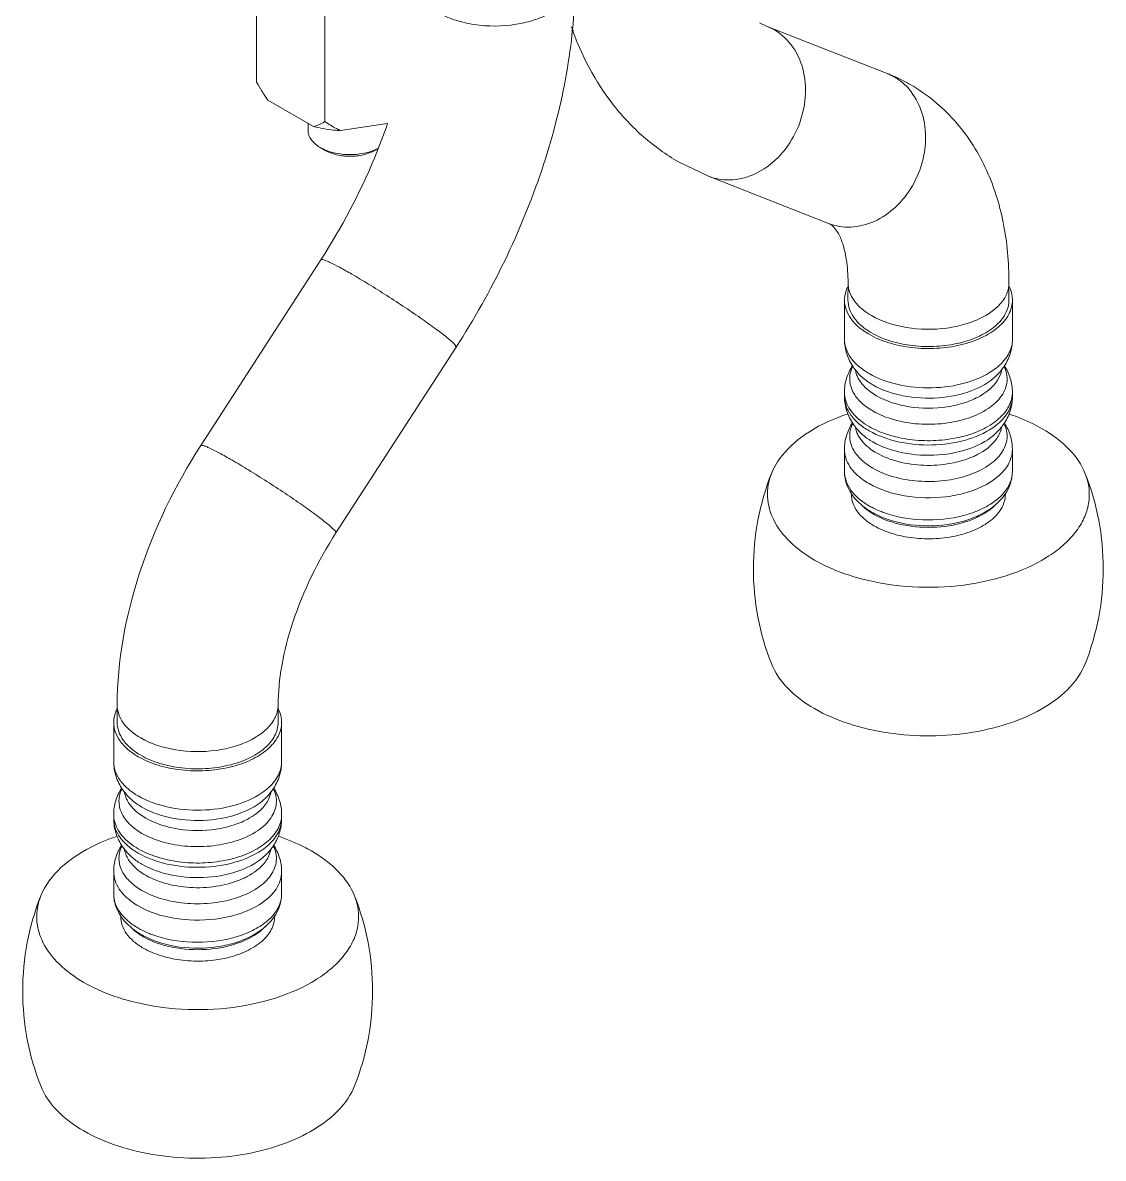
# Model space of a CAD drawing. Header units: millimetres. Extents: x 1991 to 2585, y -1131 to -711.
# Drawn here: x 2485.1 to 2523.7, y -883.27 to -842.7 of the extents above; entities that cross this region are included whole.
import ezdxf

# ---------------------------------------------------------------- set-up
doc = ezdxf.new("R2010")
doc.units = ezdxf.units.MM
doc.header["$LTSCALE"] = 0.1
doc.layers.get('0').update_dxf_attribs({"lineweight": 13})

msp = doc.modelspace()

# ---------------------------------------------------------------- linework, layer by layer
at = {"color": 7, "linetype": 'Continuous'}
for p, q in [((2493.447, -838.349), (2493.447, -844.819)), ((2495.896, -840.005), (2495.896, -846.234)), ((2511.417, -842.701), (2511.697, -842.834)), ((2511.697, -842.834), (2515.986, -844.517)), ((2511.697, -842.834), (2511.955, -842.959)), ((2515.986, -844.517), (2516.244, -844.641)), ((2493.856, -845.464), (2493.714, -845.255)), ((2493.856, -845.464), (2493.786, -845.366)), ((2495.487, -846.406), (2493.856, -845.464)), ((2495.293, -846.547), (2495.293, -846.294)), ((2498.121, -846.298), (2496.455, -846.555)), ((2495.909, -847.262), (2495.732, -847.16)), ((2497.677, -847.262), (2497.782, -847.201)), ((2508.531, -847.674), (2509.597, -848.187)), ((2509.597, -848.187), (2513.887, -849.87)), ((2513.887, -849.87), (2513.945, -849.897)), ((2495.753, -851.167), (2491.461, -857.804)), ((2514.584, -851.99), (2514.583, -852.607)), ((2520.334, -851.993), (2520.333, -852.61)), ((2514.458, -852.607), (2514.457, -854.011)), ((2520.458, -852.61), (2520.457, -854.014)), ((2500.581, -854.29), (2496.29, -860.926)), ((2520.039, -855.23), (2519.986, -855.364)), ((2514.456, -855.898), (2514.456, -856.052)), ((2520.456, -855.902), (2520.456, -856.056)), ((2520.038, -857.272), (2519.984, -857.405)), ((2514.455, -857.939), (2514.455, -858.731)), ((2520.455, -857.943), (2520.455, -858.734)), ((2514.704, -859.522), (2514.704, -859.548)), ((2520.204, -859.508), (2520.204, -859.551)), ((2488.475, -867.078), (2488.475, -867.695)), ((2494.225, -867.078), (2494.225, -867.695)), ((2488.35, -867.695), (2488.35, -869.099)), ((2494.35, -867.695), (2494.35, -869.099)), ((2493.932, -870.316), (2493.878, -870.449)), ((2488.35, -870.986), (2488.35, -871.14)), ((2494.35, -870.986), (2494.35, -871.14)), ((2493.932, -872.357), (2493.878, -872.491)), ((2488.35, -873.028), (2488.35, -873.819)), ((2494.35, -873.028), (2494.35, -873.819)), ((2494.1, -874.593), (2494.1, -874.636)), ((2488.6, -874.61), (2488.6, -874.636))]:
    msp.add_line(p, q, dxfattribs=at)
for centre, radius, start, end in [((2504.573, -840.865), 2.117, 273.9959, 275.6932), ((2513.697, -850.353), 6.268, 65.9571, 68.5812), ((2513.717, -850.309), 6.221, 60.0263, 65.9579), ((2515.183, -846.43), 2.082, 43.0889, 43.4967), ((2497.044, -845.741), 1.634, 292.6524, 297.1948), ((2515.459, -852.608), 1.001, 178.8631, 179.9778), ((2519.456, -852.61), 1.002, 359.9827, 5.9856), ((2519.438, -854.013), 1.019, 347.2356, 359.9011), ((2519.159, -854.95), 0.924, 342.3412, 351.6755), ((2515.904, -854.891), 1.083, 204.7414, 208.3641), ((2515.471, -855.898), 1.014, 180.0072, 191.0617), ((2519.442, -855.9), 1.014, 348.939, 359.9246), ((2519.437, -856.054), 1.019, 347.2356, 359.9011), ((2519.158, -856.992), 0.924, 342.3412, 351.6755), ((2515.903, -856.933), 1.083, 204.7414, 208.3641), ((2517.93, -855.656), 2.782, 294.2894, 297.777), ((2516.092, -858.605), 1.666, 212.9635, 214.1277), ((2518.778, -858.58), 1.713, 323.7606, 325.7137), ((2516.822, -857.375), 2.98, 240.0208, 243.5457), ((2518.575, -858.671), 1.786, 312.2628, 313.1019), ((2518.655, -858.755), 1.671, 313.0677, 317.1817), ((2516.784, -857.85), 2.696, 235.2977, 240.0289), ((2516.751, -858.114), 2.482, 237.4452, 240.0002), ((2516.893, -857.664), 2.912, 239.9943, 241.8625), ((2516.983, -857.052), 3.341, 243.5467, 247.2874), ((2516.972, -857.515), 3.08, 241.8652, 244.0456), ((2517.105, -856.763), 3.654, 247.2699, 250.0538), ((2489.35, -867.696), 1.001, 178.8953, 180.0117), ((2493.347, -867.695), 1.002, 0.0165, 5.9852), ((2493.33, -869.098), 1.019, 347.2481, 359.9346), ((2489.796, -869.979), 1.083, 204.7821, 208.3665), ((2493.051, -870.036), 0.924, 342.3447, 351.6998), ((2489.364, -870.986), 1.015, 180.0407, 191.0612), ((2493.33, -871.139), 1.019, 347.2481, 359.9346), ((2493.335, -870.986), 1.015, 348.9408, 359.9581), ((2489.796, -872.02), 1.083, 204.7821, 208.3665), ((2493.051, -872.077), 0.924, 342.3447, 351.6998), ((2491.823, -870.742), 2.782, 294.3099, 297.8246), ((2489.987, -873.692), 1.665, 212.9838, 214.1574), ((2492.549, -873.84), 1.671, 313.0854, 317.2001), ((2492.673, -873.666), 1.713, 323.7915, 325.7524), ((2490.678, -872.938), 2.695, 235.3102, 240.0434), ((2490.716, -872.463), 2.979, 240.0354, 243.5622), ((2490.645, -873.202), 2.48, 237.4558, 240.0147), ((2490.787, -872.752), 2.91, 240.0088, 241.8798), ((2490.877, -872.14), 3.34, 243.5633, 247.3078), ((2490.866, -872.603), 3.079, 241.8826, 244.0641), ((2490.998, -871.852), 3.653, 247.2902, 250.072), ((2492.469, -873.756), 1.787, 312.3041, 313.1197)]:
    msp.add_arc(centre, radius, start, end, dxfattribs=at)
for points, knots in [([(2504.747, -841.557), (2504.609, -841.88), (2504.148, -842.289), (2503.411, -842.612), (2502.475, -842.838), (2501.477, -842.841), (2500.539, -842.625), (2500.113, -842.442), (2499.923, -842.333)], [0, 0, 0, 0, 0.198323, 0.321576, 0.456894, 0.74013, 0.875963, 1, 1, 1, 1]), ([(2504.827, -841.544), (2504.803, -842.605), (2504.558, -844.786), (2503.698, -848.031), (2502.377, -851.248), (2501.223, -853.298), (2500.581, -854.29)], [0, 0, 0, 0, 0.234339, 0.482055, 0.739167, 1, 1, 1, 1]), ([(2504.701, -842.847), (2505.049, -843.845), (2505.796, -845.278), (2507.237, -846.808), (2508.084, -847.416), (2508.531, -847.674)], [0, 0, 0, 0, 0.505401, 0.753392, 1, 1, 1, 1]), ([(2511.955, -842.959), (2512.214, -843.108), (2512.681, -843.553), (2513.056, -844.468), (2513.096, -845.511), (2512.807, -846.547), (2512.227, -847.445), (2511.426, -848.087), (2510.5, -848.381), (2509.872, -848.295), (2509.597, -848.187)], [0, 0, 0, 0, 0.114007, 0.236313, 0.367677, 0.504195, 0.639666, 0.768338, 0.887612, 1, 1, 1, 1]), ([(2493.714, -845.255), (2493.69, -845.22), (2493.598, -845.076), (2493.511, -844.93), (2493.447, -844.819)], [0, 0, 0, 0, 0.249675, 1, 1, 1, 1]), ([(2516.244, -844.641), (2516.285, -844.665), (2516.447, -844.767), (2516.594, -844.892), (2516.693, -844.997)], [0, 0, 0, 0, 0.24754, 1, 1, 1, 1]), ([(2516.825, -844.92), (2517.404, -845.254), (2518.462, -846.122), (2519.578, -847.852), (2520.212, -849.858), (2520.334, -851.273), (2520.334, -851.993)], [0, 0, 0, 0, 0.242837, 0.487546, 0.73819, 1, 1, 1, 1]), ([(2516.703, -845.007), (2516.899, -845.217), (2517.216, -845.738), (2517.398, -846.653), (2517.298, -847.624), (2516.927, -848.542), (2516.328, -849.309), (2515.561, -849.837), (2514.707, -850.058), (2514.139, -849.969), (2513.887, -849.87)], [0, 0, 0, 0, 0.117711, 0.244012, 0.377237, 0.512958, 0.64583, 0.771555, 0.888722, 1, 1, 1, 1]), ([(2495.732, -847.16), (2495.666, -847.122), (2495.547, -847.039), (2495.404, -846.889), (2495.314, -846.723), (2495.293, -846.604), (2495.293, -846.547)], [0, 0, 0, 0, 0.289772, 0.549064, 0.782223, 1, 1, 1, 1]), ([(2495.896, -846.234), (2495.864, -846.252), (2495.734, -846.323), (2495.595, -846.379), (2495.487, -846.406)], [0, 0, 0, 0, 0.248599, 1, 1, 1, 1]), ([(2496.455, -846.555), (2496.372, -846.55), (2496.046, -846.523), (2495.723, -846.466), (2495.487, -846.406)], [0, 0, 0, 0, 0.254757, 1, 1, 1, 1]), ([(2498.135, -846.296), (2497.991, -846.716), (2497.347, -848.408), (2496.495, -850.02), (2495.753, -851.167)], [0, 0, 0, 0, 0.245176, 1, 1, 1, 1]), ([(2496.455, -846.555), (2496.405, -846.533), (2496.212, -846.439), (2496.028, -846.325), (2495.896, -846.234)], [0, 0, 0, 0, 0.253752, 1, 1, 1, 1]), ([(2495.912, -847.248), (2495.896, -847.242), (2495.835, -847.215), (2495.775, -847.184), (2495.732, -847.16)], [0, 0, 0, 0, 0.256981, 1, 1, 1, 1]), ([(2497.677, -847.262), (2497.551, -847.334), (2497.259, -847.44), (2496.793, -847.49), (2496.326, -847.44), (2496.034, -847.334), (2495.909, -847.262)], [0, 0, 0, 0, 0.237228, 0.499999, 0.762771, 1, 1, 1, 1]), ([(2497.673, -847.248), (2497.539, -847.304), (2497.248, -847.387), (2496.793, -847.427), (2496.337, -847.387), (2496.046, -847.304), (2495.912, -847.248)], [0, 0, 0, 0, 0.241829, 0.5, 0.758171, 1, 1, 1, 1]), ([(2513.945, -849.897), (2513.952, -849.902), (2513.985, -849.921), (2514.014, -849.944), (2514.036, -849.963)], [0, 0, 0, 0, 0.224168, 1, 1, 1, 1]), ([(2514.036, -849.963), (2514.095, -850.015), (2514.23, -850.19), (2514.408, -850.587), (2514.553, -851.211), (2514.584, -851.708), (2514.584, -851.99)], [0, 0, 0, 0, 0.109126, 0.305771, 0.605205, 1, 1, 1, 1]), ([(2496.861, -851.685), (2496.714, -851.6), (2496.455, -851.454), (2496.148, -851.296), (2495.957, -851.21), (2495.859, -851.174), (2495.798, -851.156), (2495.759, -851.159), (2495.753, -851.167)], [0, 0, 0, 0, 0.411195, 0.723802, 0.837617, 0.921257, 0.974269, 1, 1, 1, 1]), ([(2500.581, -854.29), (2500.588, -854.279), (2500.566, -854.233), (2500.513, -854.175), (2500.414, -854.079), (2500.276, -853.963), (2500.099, -853.821), (2499.796, -853.592), (2499.349, -853.272), (2498.753, -852.866), (2498.114, -852.448), (2497.48, -852.051), (2497.061, -851.801), (2496.861, -851.685)], [0, 0, 0, 0, 0.008487, 0.027016, 0.056455, 0.096475, 0.146426, 0.205414, 0.346043, 0.508037, 0.679442, 0.847561, 1, 1, 1, 1]), ([(2514.459, -852.588), (2514.459, -852.551), (2514.47, -852.401), (2514.516, -852.254), (2514.564, -852.151)], [0, 0, 0, 0, 0.24538, 1, 1, 1, 1]), ([(2515.426, -853.164), (2515.3, -853.091), (2515.071, -852.934), (2514.797, -852.646), (2514.624, -852.328), (2514.584, -852.099), (2514.584, -851.99)], [0, 0, 0, 0, 0.289774, 0.549114, 0.782245, 1, 1, 1, 1]), ([(2520.334, -851.993), (2520.334, -852.038), (2520.321, -852.223), (2520.254, -852.402), (2520.183, -852.523)], [0, 0, 0, 0, 0.243455, 1, 1, 1, 1]), ([(2520.453, -852.505), (2520.449, -852.473), (2520.43, -852.343), (2520.385, -852.217), (2520.34, -852.128)], [0, 0, 0, 0, 0.244634, 1, 1, 1, 1]), ([(2515.337, -853.832), (2515.205, -853.756), (2514.966, -853.592), (2514.681, -853.292), (2514.501, -852.96), (2514.458, -852.722), (2514.458, -852.607)], [0, 0, 0, 0, 0.289767, 0.549109, 0.782246, 1, 1, 1, 1]), ([(2515.425, -853.781), (2515.299, -853.708), (2515.07, -853.551), (2514.797, -853.263), (2514.624, -852.945), (2514.583, -852.716), (2514.583, -852.607)], [0, 0, 0, 0, 0.289802, 0.549104, 0.78225, 1, 1, 1, 1]), ([(2515.337, -853.832), (2515.559, -853.961), (2516.062, -854.168), (2516.881, -854.333), (2517.748, -854.357), (2518.591, -854.239), (2519.343, -853.988), (2519.946, -853.621), (2520.354, -853.157), (2520.458, -852.783), (2520.458, -852.61)], [0, 0, 0, 0, 0.128852, 0.270604, 0.417932, 0.562435, 0.696243, 0.81362, 0.913076, 1, 1, 1, 1]), ([(2520.333, -852.61), (2520.333, -852.776), (2520.233, -853.135), (2519.842, -853.579), (2519.264, -853.931), (2518.544, -854.171), (2517.736, -854.284), (2516.905, -854.261), (2516.12, -854.103), (2515.638, -853.904), (2515.425, -853.781)], [0, 0, 0, 0, 0.086926, 0.186389, 0.303774, 0.437583, 0.582084, 0.729405, 0.871154, 1, 1, 1, 1]), ([(2520.183, -852.523), (2520.006, -852.826), (2519.527, -853.194), (2518.785, -853.484), (2517.872, -853.676), (2516.706, -853.66), (2515.805, -853.383), (2515.426, -853.164)], [0, 0, 0, 0, 0.204525, 0.329305, 0.464672, 0.744859, 1, 1, 1, 1]), ([(2514.777, -855.008), (2514.677, -854.862), (2514.515, -854.543), (2514.457, -854.187), (2514.457, -854.011)], [0, 0, 0, 0, 0.49969, 1, 1, 1, 1]), ([(2515.336, -855.236), (2515.204, -855.16), (2514.966, -854.996), (2514.68, -854.695), (2514.5, -854.363), (2514.457, -854.125), (2514.457, -854.011)], [0, 0, 0, 0, 0.289802, 0.549104, 0.78225, 1, 1, 1, 1]), ([(2520.432, -854.238), (2520.394, -854.408), (2520.213, -854.758), (2519.923, -855.012), (2519.755, -855.127)], [0, 0, 0, 0, 0.461513, 1, 1, 1, 1]), ([(2520.457, -854.014), (2520.457, -854.191), (2520.4, -854.546), (2520.237, -854.866), (2520.137, -855.011)], [0, 0, 0, 0, 0.500298, 1, 1, 1, 1]), ([(2514.456, -855.898), (2514.456, -855.731), (2514.508, -855.396), (2514.653, -855.09), (2514.744, -854.951)], [0, 0, 0, 0, 0.500326, 1, 1, 1, 1]), ([(2515.468, -856.571), (2515.304, -856.476), (2515.015, -856.267), (2514.711, -855.858), (2514.608, -855.398), (2514.689, -855.104), (2514.754, -854.973)], [0, 0, 0, 0, 0.293827, 0.546322, 0.772363, 1, 1, 1, 1]), ([(2514.92, -855.345), (2514.91, -855.323), (2514.874, -855.236), (2514.849, -855.144), (2514.84, -855.074)], [0, 0, 0, 0, 0.256072, 1, 1, 1, 1]), ([(2520.159, -854.976), (2520.201, -855.059), (2520.263, -855.232), (2520.279, -855.508), (2520.214, -855.78), (2520.018, -856.141), (2519.575, -856.536), (2518.864, -856.862), (2518.014, -857.044), (2517.109, -857.063), (2516.239, -856.918), (2515.702, -856.706), (2515.468, -856.571)], [0, 0, 0, 0, 0.045743, 0.089857, 0.134672, 0.182345, 0.291157, 0.420674, 0.566096, 0.718164, 0.866075, 1, 1, 1, 1]), ([(2520.17, -854.954), (2520.26, -855.094), (2520.406, -855.399), (2520.456, -855.735), (2520.456, -855.902)], [0, 0, 0, 0, 0.499661, 1, 1, 1, 1]), ([(2515.601, -856.027), (2515.528, -855.985), (2515.276, -855.822), (2515.054, -855.598), (2514.951, -855.406)], [0, 0, 0, 0, 0.277103, 1, 1, 1, 1]), ([(2515.033, -855.311), (2515.064, -855.341), (2515.198, -855.463), (2515.349, -855.567), (2515.468, -855.636)], [0, 0, 0, 0, 0.23726, 1, 1, 1, 1]), ([(2519.755, -855.127), (2519.462, -855.329), (2518.748, -855.628), (2517.584, -855.789), (2516.4, -855.683), (2515.655, -855.421), (2515.336, -855.236)], [0, 0, 0, 0, 0.231605, 0.494198, 0.759982, 1, 1, 1, 1]), ([(2515.468, -855.636), (2515.799, -855.827), (2516.579, -856.086), (2517.8, -856.152), (2518.959, -855.924), (2519.637, -855.553), (2519.881, -855.314)], [0, 0, 0, 0, 0.246212, 0.518243, 0.779986, 1, 1, 1, 1]), ([(2519.986, -855.364), (2519.846, -855.652), (2519.419, -856.012), (2518.744, -856.296), (2517.896, -856.491), (2516.804, -856.488), (2515.957, -856.233), (2515.601, -856.027)], [0, 0, 0, 0, 0.200613, 0.324505, 0.459949, 0.742318, 1, 1, 1, 1]), ([(2514.776, -857.049), (2514.675, -856.904), (2514.513, -856.584), (2514.456, -856.229), (2514.456, -856.052)], [0, 0, 0, 0, 0.49969, 1, 1, 1, 1]), ([(2515.335, -857.278), (2515.203, -857.202), (2514.964, -857.037), (2514.679, -856.737), (2514.498, -856.405), (2514.456, -856.166), (2514.456, -856.052)], [0, 0, 0, 0, 0.289802, 0.549104, 0.78225, 1, 1, 1, 1]), ([(2515.335, -857.124), (2515.119, -856.999), (2514.745, -856.718), (2514.515, -856.296), (2514.475, -856.093)], [0, 0, 0, 0, 0.546172, 1, 1, 1, 1]), ([(2520.438, -856.095), (2520.405, -856.263), (2520.239, -856.609), (2519.791, -857.023), (2519.176, -857.347), (2518.435, -857.561), (2517.622, -857.651), (2516.797, -857.612), (2516.021, -857.445), (2515.546, -857.245), (2515.335, -857.124)], [0, 0, 0, 0, 0.088842, 0.191992, 0.312113, 0.446647, 0.589914, 0.734704, 0.873544, 1, 1, 1, 1]), ([(2520.431, -856.279), (2520.392, -856.45), (2520.212, -856.799), (2519.922, -857.053), (2519.753, -857.169)], [0, 0, 0, 0, 0.461513, 1, 1, 1, 1]), ([(2520.456, -856.056), (2520.456, -856.232), (2520.398, -856.587), (2520.236, -856.907), (2520.136, -857.052)], [0, 0, 0, 0, 0.500298, 1, 1, 1, 1]), ([(2511.849, -858.806), (2511.941, -858.574), (2512.302, -857.983), (2513.238, -857.215), (2514.103, -856.832), (2514.584, -856.672)], [0, 0, 0, 0, 0.210275, 0.573699, 1, 1, 1, 1]), ([(2520.328, -856.675), (2520.436, -856.711), (2520.845, -856.858), (2521.241, -857.043), (2521.52, -857.204)], [0, 0, 0, 0, 0.260482, 1, 1, 1, 1]), ([(2514.455, -857.939), (2514.455, -857.773), (2514.507, -857.437), (2514.652, -857.132), (2514.743, -856.992)], [0, 0, 0, 0, 0.500326, 1, 1, 1, 1]), ([(2515.467, -858.612), (2515.303, -858.518), (2515.014, -858.308), (2514.709, -857.9), (2514.607, -857.439), (2514.687, -857.146), (2514.753, -857.014)], [0, 0, 0, 0, 0.293827, 0.546322, 0.772363, 1, 1, 1, 1]), ([(2514.919, -857.386), (2514.909, -857.364), (2514.872, -857.277), (2514.848, -857.185), (2514.839, -857.115)], [0, 0, 0, 0, 0.256072, 1, 1, 1, 1]), ([(2520.158, -857.017), (2520.199, -857.1), (2520.261, -857.274), (2520.277, -857.549), (2520.213, -857.821), (2520.017, -858.183), (2519.574, -858.577), (2518.863, -858.904), (2518.013, -859.086), (2517.107, -859.105), (2516.237, -858.96), (2515.701, -858.748), (2515.467, -858.612)], [0, 0, 0, 0, 0.045743, 0.089857, 0.134672, 0.182345, 0.291157, 0.420674, 0.566096, 0.718164, 0.866075, 1, 1, 1, 1]), ([(2520.168, -856.995), (2520.259, -857.135), (2520.404, -857.44), (2520.455, -857.776), (2520.455, -857.943)], [0, 0, 0, 0, 0.499661, 1, 1, 1, 1]), ([(2515.6, -858.068), (2515.527, -858.027), (2515.274, -857.863), (2515.053, -857.639), (2514.95, -857.447)], [0, 0, 0, 0, 0.277103, 1, 1, 1, 1]), ([(2515.032, -857.352), (2515.062, -857.382), (2515.197, -857.505), (2515.347, -857.608), (2515.467, -857.677)], [0, 0, 0, 0, 0.23726, 1, 1, 1, 1]), ([(2519.753, -857.169), (2519.461, -857.37), (2518.747, -857.67), (2517.583, -857.831), (2516.399, -857.724), (2515.654, -857.462), (2515.335, -857.278)], [0, 0, 0, 0, 0.231605, 0.494198, 0.759982, 1, 1, 1, 1]), ([(2515.467, -857.677), (2515.798, -857.868), (2516.578, -858.127), (2517.799, -858.193), (2518.958, -857.966), (2519.635, -857.594), (2519.879, -857.355)], [0, 0, 0, 0, 0.246212, 0.518243, 0.779986, 1, 1, 1, 1]), ([(2519.984, -857.405), (2519.951, -857.475), (2519.764, -857.774), (2519.467, -857.99), (2519.227, -858.117)], [0, 0, 0, 0, 0.222807, 1, 1, 1, 1]), ([(2523.06, -858.813), (2522.933, -858.491), (2522.488, -857.856), (2521.872, -857.407), (2521.52, -857.204)], [0, 0, 0, 0, 0.460342, 1, 1, 1, 1]), ([(2491.461, -857.804), (2490.54, -859.228), (2489.094, -862.211), (2488.475, -865.495), (2488.475, -867.078)], [0, 0, 0, 0, 0.517148, 1, 1, 1, 1]), ([(2492.569, -858.321), (2492.422, -858.237), (2492.163, -858.091), (2491.856, -857.932), (2491.666, -857.846), (2491.567, -857.81), (2491.506, -857.793), (2491.467, -857.795), (2491.461, -857.804)], [0, 0, 0, 0, 0.411195, 0.723802, 0.837617, 0.921257, 0.974269, 1, 1, 1, 1]), ([(2514.654, -858.56), (2514.591, -858.466), (2514.491, -858.267), (2514.455, -858.046), (2514.455, -857.939)], [0, 0, 0, 0, 0.515076, 1, 1, 1, 1]), ([(2520.455, -857.943), (2520.455, -858.049), (2520.419, -858.27), (2520.318, -858.469), (2520.256, -858.563)], [0, 0, 0, 0, 0.484898, 1, 1, 1, 1]), ([(2496.29, -860.926), (2496.297, -860.916), (2496.274, -860.869), (2496.221, -860.811), (2496.122, -860.715), (2495.984, -860.599), (2495.807, -860.458), (2495.504, -860.229), (2495.057, -859.908), (2494.461, -859.502), (2493.822, -859.085), (2493.188, -858.687), (2492.769, -858.437), (2492.569, -858.321)], [0, 0, 0, 0, 0.008487, 0.027016, 0.056455, 0.096475, 0.146426, 0.205414, 0.346043, 0.508037, 0.679442, 0.847561, 1, 1, 1, 1]), ([(2519.075, -858.191), (2518.809, -858.311), (2518.22, -858.481), (2517.301, -858.542), (2516.4, -858.419), (2515.842, -858.208), (2515.6, -858.068)], [0, 0, 0, 0, 0.244283, 0.507051, 0.766018, 1, 1, 1, 1]), ([(2515.333, -859.956), (2515.202, -859.88), (2514.963, -859.716), (2514.677, -859.416), (2514.497, -859.084), (2514.455, -858.845), (2514.455, -858.731)], [0, 0, 0, 0, 0.289802, 0.549104, 0.78225, 1, 1, 1, 1]), ([(2515.334, -859.165), (2515.262, -859.123), (2515.005, -858.96), (2514.776, -858.744), (2514.654, -858.56)], [0, 0, 0, 0, 0.273115, 1, 1, 1, 1]), ([(2520.256, -858.563), (2520.052, -858.869), (2519.545, -859.232), (2518.771, -859.517), (2517.831, -859.701), (2516.639, -859.675), (2515.721, -859.389), (2515.334, -859.165)], [0, 0, 0, 0, 0.20762, 0.333045, 0.468316, 0.746796, 1, 1, 1, 1]), ([(2511.849, -858.806), (2511.425, -859.877), (2510.982, -862.199), (2511.422, -864.522), (2511.845, -865.593)], [0, 0, 0, 0, 0.499993, 1, 1, 1, 1]), ([(2513.388, -861.895), (2513.069, -861.71), (2512.504, -861.304), (2511.892, -860.524), (2511.64, -859.647), (2511.745, -859.068), (2511.849, -858.806)], [0, 0, 0, 0, 0.293931, 0.548448, 0.775751, 1, 1, 1, 1]), ([(2513.388, -861.895), (2513.857, -862.165), (2514.927, -862.592), (2516.664, -862.893), (2518.479, -862.872), (2520.194, -862.532), (2521.456, -861.985), (2522.254, -861.405), (2522.708, -860.935), (2523.028, -860.426), (2523.201, -859.887), (2523.218, -859.336), (2523.127, -858.982), (2523.06, -858.813)], [0, 0, 0, 0, 0.132949, 0.279692, 0.430923, 0.576331, 0.706898, 0.76495, 0.817906, 0.86633, 0.911491, 0.955305, 1, 1, 1, 1]), ([(2520.423, -858.986), (2520.385, -859.134), (2520.233, -859.434), (2519.849, -859.806), (2519.328, -860.108), (2518.466, -860.409), (2517.27, -860.526), (2516.306, -860.361), (2515.859, -860.198)], [0, 0, 0, 0, 0.089207, 0.191116, 0.308037, 0.438495, 0.722229, 1, 1, 1, 1]), ([(2523.056, -865.6), (2523.481, -864.529), (2523.923, -862.207), (2523.483, -859.884), (2523.06, -858.813)], [0, 0, 0, 0, 0.499993, 1, 1, 1, 1]), ([(2515.51, -860.671), (2515.389, -860.601), (2515.17, -860.45), (2514.908, -860.175), (2514.743, -859.871), (2514.704, -859.653), (2514.704, -859.548)], [0, 0, 0, 0, 0.289767, 0.549109, 0.782246, 1, 1, 1, 1]), ([(2515.249, -860.066), (2515.195, -860.029), (2514.994, -859.878), (2514.818, -859.693), (2514.713, -859.539)], [0, 0, 0, 0, 0.259045, 1, 1, 1, 1]), ([(2520.204, -859.551), (2520.204, -859.709), (2520.108, -860.052), (2519.734, -860.477), (2519.182, -860.814), (2518.493, -861.044), (2517.72, -861.152), (2516.925, -861.129), (2516.174, -860.979), (2515.713, -860.789), (2515.51, -860.671)], [0, 0, 0, 0, 0.086924, 0.18638, 0.303757, 0.437565, 0.582068, 0.729396, 0.871148, 1, 1, 1, 1]), ([(2515.415, -860.205), (2515.381, -860.183), (2515.251, -860.096), (2515.131, -859.994), (2515.051, -859.911)], [0, 0, 0, 0, 0.261998, 1, 1, 1, 1]), ([(2520.16, -859.592), (2519.947, -859.883), (2519.472, -860.232), (2518.749, -860.51), (2517.912, -860.69), (2516.835, -860.694), (2515.997, -860.466), (2515.624, -860.285)], [0, 0, 0, 0, 0.221627, 0.345377, 0.476173, 0.745297, 1, 1, 1, 1]), ([(2519.776, -859.993), (2519.53, -860.217), (2518.867, -860.562), (2517.746, -860.769), (2516.574, -860.697), (2515.827, -860.446), (2515.51, -860.263)], [0, 0, 0, 0, 0.222408, 0.484381, 0.755105, 1, 1, 1, 1]), ([(2496.29, -860.926), (2495.649, -861.917), (2494.882, -863.484), (2494.329, -865.604), (2494.225, -866.611), (2494.225, -867.078)], [0, 0, 0, 0, 0.539682, 0.786431, 1, 1, 1, 1]), ([(2513.385, -867.202), (2513.033, -866.999), (2512.417, -866.55), (2511.973, -865.915), (2511.845, -865.593)], [0, 0, 0, 0, 0.539658, 1, 1, 1, 1]), ([(2513.385, -867.202), (2513.768, -867.424), (2514.627, -867.791), (2516.03, -868.112), (2517.529, -868.214), (2519.023, -868.09), (2520.411, -867.748), (2521.603, -867.209), (2522.523, -866.506), (2522.935, -865.905), (2523.056, -865.6)], [0, 0, 0, 0, 0.124027, 0.25989, 0.401986, 0.543723, 0.678577, 0.801083, 0.908021, 1, 1, 1, 1]), ([(2488.455, -867.24), (2488.439, -867.275), (2488.381, -867.413), (2488.352, -867.565), (2488.35, -867.676)], [0, 0, 0, 0, 0.257843, 1, 1, 1, 1]), ([(2489.317, -868.252), (2489.19, -868.179), (2488.962, -868.021), (2488.688, -867.734), (2488.515, -867.416), (2488.475, -867.188), (2488.475, -867.078)], [0, 0, 0, 0, 0.289746, 0.549077, 0.782219, 1, 1, 1, 1]), ([(2494.225, -867.078), (2494.225, -867.123), (2494.212, -867.308), (2494.145, -867.487), (2494.074, -867.608)], [0, 0, 0, 0, 0.243461, 1, 1, 1, 1]), ([(2494.231, -867.213), (2494.246, -867.244), (2494.3, -867.364), (2494.334, -867.493), (2494.344, -867.591)], [0, 0, 0, 0, 0.257656, 1, 1, 1, 1]), ([(2488.35, -867.696), (2488.35, -867.81), (2488.392, -868.048), (2488.572, -868.38), (2488.858, -868.68), (2489.097, -868.844), (2489.228, -868.92)], [0, 0, 0, 0, 0.21778, 0.450929, 0.710261, 1, 1, 1, 1]), ([(2489.317, -868.869), (2489.19, -868.796), (2488.962, -868.639), (2488.688, -868.351), (2488.515, -868.033), (2488.475, -867.805), (2488.475, -867.695)], [0, 0, 0, 0, 0.289774, 0.549066, 0.782224, 1, 1, 1, 1]), ([(2494.35, -867.695), (2494.35, -867.868), (2494.245, -868.242), (2493.837, -868.707), (2493.235, -869.074), (2492.483, -869.325), (2491.64, -869.444), (2490.773, -869.42), (2489.953, -869.256), (2489.45, -869.048), (2489.228, -868.92)], [0, 0, 0, 0, 0.086931, 0.186395, 0.30378, 0.437594, 0.5821, 0.729424, 0.871166, 1, 1, 1, 1]), ([(2494.074, -867.608), (2493.897, -867.911), (2493.418, -868.279), (2492.677, -868.57), (2491.763, -868.763), (2490.597, -868.748), (2489.696, -868.471), (2489.317, -868.252)], [0, 0, 0, 0, 0.204532, 0.329318, 0.46469, 0.744879, 1, 1, 1, 1]), ([(2494.225, -867.695), (2494.225, -867.861), (2494.124, -868.22), (2493.733, -868.665), (2493.156, -869.017), (2492.435, -869.257), (2491.627, -869.371), (2490.797, -869.348), (2490.011, -869.191), (2489.529, -868.992), (2489.317, -868.869)], [0, 0, 0, 0, 0.086933, 0.186404, 0.303797, 0.437613, 0.582116, 0.729433, 0.871171, 1, 1, 1, 1]), ([(2488.669, -870.096), (2488.569, -869.951), (2488.407, -869.631), (2488.35, -869.276), (2488.35, -869.099)], [0, 0, 0, 0, 0.499692, 1, 1, 1, 1]), ([(2489.228, -870.324), (2489.097, -870.248), (2488.858, -870.084), (2488.572, -869.783), (2488.392, -869.452), (2488.35, -869.213), (2488.35, -869.099)], [0, 0, 0, 0, 0.289774, 0.549066, 0.782224, 1, 1, 1, 1]), ([(2494.35, -869.099), (2494.35, -869.276), (2494.292, -869.631), (2494.13, -869.951), (2494.03, -870.096)], [0, 0, 0, 0, 0.500297, 1, 1, 1, 1]), ([(2494.324, -869.323), (2494.286, -869.494), (2494.106, -869.843), (2493.816, -870.097), (2493.647, -870.213)], [0, 0, 0, 0, 0.461531, 1, 1, 1, 1]), ([(2488.35, -870.986), (2488.35, -870.82), (2488.401, -870.484), (2488.546, -870.179), (2488.637, -870.039)], [0, 0, 0, 0, 0.500325, 1, 1, 1, 1]), ([(2489.361, -871.659), (2489.197, -871.564), (2488.908, -871.354), (2488.604, -870.947), (2488.501, -870.486), (2488.581, -870.193), (2488.647, -870.061)], [0, 0, 0, 0, 0.293793, 0.546282, 0.772343, 1, 1, 1, 1]), ([(2494.052, -870.061), (2494.093, -870.144), (2494.155, -870.317), (2494.172, -870.593), (2494.108, -870.865), (2493.912, -871.227), (2493.469, -871.622), (2492.757, -871.948), (2491.907, -872.131), (2491.002, -872.15), (2490.132, -872.005), (2489.595, -871.794), (2489.361, -871.659)], [0, 0, 0, 0, 0.045744, 0.089861, 0.134681, 0.182358, 0.291181, 0.420707, 0.566132, 0.718197, 0.866095, 1, 1, 1, 1]), ([(2494.062, -870.039), (2494.153, -870.178), (2494.298, -870.484), (2494.35, -870.819), (2494.35, -870.986)], [0, 0, 0, 0, 0.499662, 1, 1, 1, 1]), ([(2488.813, -870.433), (2488.803, -870.411), (2488.766, -870.324), (2488.742, -870.232), (2488.733, -870.163)], [0, 0, 0, 0, 0.25607, 1, 1, 1, 1]), ([(2489.493, -871.114), (2489.421, -871.073), (2489.168, -870.909), (2488.947, -870.686), (2488.843, -870.494)], [0, 0, 0, 0, 0.277101, 1, 1, 1, 1]), ([(2488.926, -870.399), (2488.957, -870.429), (2489.091, -870.551), (2489.241, -870.654), (2489.361, -870.723)], [0, 0, 0, 0, 0.237284, 1, 1, 1, 1]), ([(2493.647, -870.213), (2493.354, -870.414), (2492.641, -870.714), (2491.476, -870.876), (2490.292, -870.77), (2489.547, -870.508), (2489.228, -870.324)], [0, 0, 0, 0, 0.231619, 0.494223, 0.760004, 1, 1, 1, 1]), ([(2489.361, -870.723), (2489.692, -870.915), (2490.472, -871.173), (2491.693, -871.239), (2492.852, -871.011), (2493.529, -870.638), (2493.773, -870.399)], [0, 0, 0, 0, 0.246187, 0.518212, 0.779967, 1, 1, 1, 1]), ([(2493.878, -870.449), (2493.739, -870.738), (2493.312, -871.098), (2492.637, -871.382), (2491.789, -871.578), (2490.697, -871.575), (2489.85, -871.32), (2489.493, -871.114)], [0, 0, 0, 0, 0.200639, 0.324542, 0.459991, 0.742351, 1, 1, 1, 1]), ([(2488.669, -872.137), (2488.569, -871.992), (2488.407, -871.672), (2488.35, -871.317), (2488.35, -871.14)], [0, 0, 0, 0, 0.499692, 1, 1, 1, 1]), ([(2489.228, -872.365), (2489.097, -872.289), (2488.858, -872.125), (2488.572, -871.825), (2488.392, -871.493), (2488.35, -871.255), (2488.35, -871.14)], [0, 0, 0, 0, 0.289774, 0.549066, 0.782224, 1, 1, 1, 1]), ([(2489.228, -872.211), (2489.012, -872.086), (2488.638, -871.806), (2488.408, -871.384), (2488.368, -871.18)], [0, 0, 0, 0, 0.546153, 1, 1, 1, 1]), ([(2494.331, -871.18), (2494.298, -871.348), (2494.132, -871.695), (2493.684, -872.109), (2493.069, -872.433), (2492.328, -872.647), (2491.516, -872.738), (2490.69, -872.699), (2489.915, -872.533), (2489.439, -872.333), (2489.228, -872.211)], [0, 0, 0, 0, 0.088857, 0.192026, 0.312163, 0.446704, 0.589969, 0.734748, 0.873568, 1, 1, 1, 1]), ([(2494.35, -871.14), (2494.35, -871.317), (2494.292, -871.672), (2494.13, -871.992), (2494.03, -872.137)], [0, 0, 0, 0, 0.500297, 1, 1, 1, 1]), ([(2494.324, -871.364), (2494.286, -871.535), (2494.106, -871.884), (2493.816, -872.138), (2493.647, -872.254)], [0, 0, 0, 0, 0.461531, 1, 1, 1, 1]), ([(2488.477, -871.76), (2488.149, -871.869), (2487.074, -872.305), (2486.049, -873.126), (2485.744, -873.896)], [0, 0, 0, 0, 0.294543, 1, 1, 1, 1]), ([(2488.35, -873.028), (2488.35, -872.861), (2488.401, -872.525), (2488.546, -872.22), (2488.637, -872.08)], [0, 0, 0, 0, 0.500325, 1, 1, 1, 1]), ([(2489.361, -873.7), (2489.197, -873.605), (2488.908, -873.396), (2488.604, -872.988), (2488.501, -872.528), (2488.581, -872.234), (2488.647, -872.102)], [0, 0, 0, 0, 0.293793, 0.546282, 0.772343, 1, 1, 1, 1]), ([(2494.052, -872.102), (2494.093, -872.185), (2494.155, -872.358), (2494.172, -872.634), (2494.108, -872.906), (2493.912, -873.268), (2493.469, -873.663), (2492.757, -873.99), (2491.907, -874.172), (2491.002, -874.191), (2490.132, -874.047), (2489.595, -873.835), (2489.361, -873.7)], [0, 0, 0, 0, 0.045744, 0.089861, 0.134681, 0.182358, 0.291181, 0.420707, 0.566132, 0.718197, 0.866095, 1, 1, 1, 1]), ([(2494.062, -872.08), (2494.153, -872.22), (2494.298, -872.525), (2494.35, -872.861), (2494.35, -873.028)], [0, 0, 0, 0, 0.499662, 1, 1, 1, 1]), ([(2495.415, -872.288), (2495.325, -872.236), (2494.942, -872.029), (2494.536, -871.864), (2494.222, -871.76)], [0, 0, 0, 0, 0.239213, 1, 1, 1, 1]), ([(2488.813, -872.474), (2488.803, -872.452), (2488.766, -872.366), (2488.742, -872.273), (2488.733, -872.204)], [0, 0, 0, 0, 0.25607, 1, 1, 1, 1]), ([(2489.493, -873.156), (2489.421, -873.114), (2489.168, -872.951), (2488.947, -872.727), (2488.843, -872.535)], [0, 0, 0, 0, 0.277101, 1, 1, 1, 1]), ([(2488.926, -872.44), (2488.957, -872.47), (2489.091, -872.592), (2489.241, -872.696), (2489.361, -872.765)], [0, 0, 0, 0, 0.237284, 1, 1, 1, 1]), ([(2493.647, -872.254), (2493.354, -872.455), (2492.641, -872.756), (2491.476, -872.917), (2490.292, -872.811), (2489.547, -872.549), (2489.228, -872.365)], [0, 0, 0, 0, 0.231619, 0.494223, 0.760004, 1, 1, 1, 1]), ([(2489.361, -872.765), (2489.692, -872.956), (2490.472, -873.214), (2491.693, -873.28), (2492.852, -873.052), (2493.529, -872.68), (2493.773, -872.44)], [0, 0, 0, 0, 0.246187, 0.518212, 0.779967, 1, 1, 1, 1]), ([(2493.878, -872.491), (2493.845, -872.561), (2493.658, -872.859), (2493.362, -873.075), (2493.122, -873.202)], [0, 0, 0, 0, 0.222831, 1, 1, 1, 1]), ([(2495.415, -872.288), (2495.767, -872.491), (2496.383, -872.94), (2496.827, -873.574), (2496.955, -873.896)], [0, 0, 0, 0, 0.539624, 1, 1, 1, 1]), ([(2488.549, -873.648), (2488.486, -873.554), (2488.386, -873.355), (2488.35, -873.134), (2488.35, -873.028)], [0, 0, 0, 0, 0.515072, 1, 1, 1, 1]), ([(2492.968, -873.277), (2492.703, -873.397), (2492.114, -873.567), (2491.195, -873.629), (2490.294, -873.506), (2489.735, -873.295), (2489.493, -873.156)], [0, 0, 0, 0, 0.244313, 0.50709, 0.766045, 1, 1, 1, 1]), ([(2494.35, -873.028), (2494.35, -873.134), (2494.313, -873.355), (2494.213, -873.554), (2494.15, -873.648)], [0, 0, 0, 0, 0.484908, 1, 1, 1, 1]), ([(2489.228, -874.252), (2489.156, -874.211), (2488.9, -874.047), (2488.671, -873.832), (2488.549, -873.648)], [0, 0, 0, 0, 0.273093, 1, 1, 1, 1]), ([(2494.15, -873.648), (2493.947, -873.954), (2493.44, -874.317), (2492.666, -874.603), (2491.726, -874.787), (2490.534, -874.762), (2489.616, -874.476), (2489.228, -874.252)], [0, 0, 0, 0, 0.207628, 0.333059, 0.468335, 0.746817, 1, 1, 1, 1]), ([(2485.744, -873.896), (2485.32, -874.966), (2484.879, -877.289), (2485.32, -879.612), (2485.744, -880.683)], [0, 0, 0, 0, 0.499993, 1, 1, 1, 1]), ([(2485.744, -873.896), (2485.641, -874.157), (2485.535, -874.736), (2485.787, -875.613), (2486.399, -876.393), (2486.964, -876.799), (2487.284, -876.983)], [0, 0, 0, 0, 0.224278, 0.451596, 0.706102, 1, 1, 1, 1]), ([(2496.955, -873.896), (2497.022, -874.065), (2497.113, -874.419), (2497.096, -874.97), (2496.923, -875.509), (2496.604, -876.019), (2496.151, -876.489), (2495.353, -877.07), (2494.09, -877.617), (2492.375, -877.958), (2490.56, -877.98), (2488.822, -877.679), (2487.752, -877.254), (2487.284, -876.983)], [0, 0, 0, 0, 0.044699, 0.088516, 0.13368, 0.182108, 0.235068, 0.293124, 0.423697, 0.569108, 0.720337, 0.867069, 1, 1, 1, 1]), ([(2489.228, -875.044), (2489.097, -874.968), (2488.858, -874.803), (2488.572, -874.503), (2488.392, -874.172), (2488.35, -873.933), (2488.35, -873.819)], [0, 0, 0, 0, 0.289774, 0.549066, 0.782224, 1, 1, 1, 1]), ([(2494.318, -874.071), (2494.28, -874.219), (2494.128, -874.52), (2493.744, -874.891), (2493.223, -875.194), (2492.361, -875.495), (2491.165, -875.613), (2490.201, -875.448), (2489.753, -875.286)], [0, 0, 0, 0, 0.089218, 0.191141, 0.308073, 0.438538, 0.722265, 1, 1, 1, 1]), ([(2496.955, -880.683), (2497.379, -879.612), (2497.82, -877.289), (2497.379, -874.966), (2496.955, -873.896)], [0, 0, 0, 0, 0.499993, 1, 1, 1, 1]), ([(2489.405, -875.758), (2489.284, -875.689), (2489.065, -875.538), (2488.804, -875.263), (2488.638, -874.959), (2488.6, -874.741), (2488.6, -874.636)], [0, 0, 0, 0, 0.289739, 0.549071, 0.78222, 1, 1, 1, 1]), ([(2489.144, -875.154), (2489.09, -875.117), (2488.89, -874.966), (2488.713, -874.781), (2488.608, -874.627)], [0, 0, 0, 0, 0.259033, 1, 1, 1, 1]), ([(2489.31, -875.293), (2489.276, -875.271), (2489.146, -875.183), (2489.026, -875.082), (2488.946, -874.999)], [0, 0, 0, 0, 0.261986, 1, 1, 1, 1]), ([(2494.1, -874.635), (2494.1, -874.794), (2494.004, -875.137), (2493.63, -875.563), (2493.078, -875.899), (2492.388, -876.13), (2491.615, -876.238), (2490.821, -876.216), (2490.07, -876.066), (2489.609, -875.876), (2489.405, -875.758)], [0, 0, 0, 0, 0.086931, 0.186395, 0.30378, 0.437594, 0.5821, 0.729424, 0.871166, 1, 1, 1, 1]), ([(2494.055, -874.677), (2493.842, -874.968), (2493.367, -875.318), (2492.644, -875.596), (2491.808, -875.776), (2490.731, -875.781), (2489.892, -875.553), (2489.519, -875.372)], [0, 0, 0, 0, 0.221638, 0.345393, 0.476192, 0.745314, 1, 1, 1, 1]), ([(2493.672, -875.078), (2493.426, -875.302), (2492.763, -875.647), (2491.642, -875.855), (2490.469, -875.784), (2489.722, -875.533), (2489.405, -875.35)], [0, 0, 0, 0, 0.222415, 0.484399, 0.755125, 1, 1, 1, 1]), ([(2485.744, -880.683), (2485.872, -881.005), (2486.316, -881.639), (2486.932, -882.087), (2487.284, -882.29)], [0, 0, 0, 0, 0.460376, 1, 1, 1, 1]), ([(2496.955, -880.683), (2496.834, -880.988), (2496.423, -881.589), (2495.503, -882.294), (2494.311, -882.833), (2492.922, -883.176), (2491.429, -883.301), (2489.929, -883.199), (2488.526, -882.879), (2487.667, -882.511), (2487.284, -882.29)], [0, 0, 0, 0, 0.091987, 0.198934, 0.321447, 0.456307, 0.598046, 0.740137, 0.87599, 1, 1, 1, 1])]:
    msp.add_open_spline(points, degree=3, knots=knots, dxfattribs=at)
for points in [[(2515.033, -855.311), (2514.939, -855.218), (2514.852, -855.117), (2514.777, -855.008)], [(2520.137, -855.011), (2520.062, -855.12), (2519.975, -855.221), (2519.881, -855.314)], [(2515.032, -857.352), (2514.937, -857.259), (2514.851, -857.158), (2514.776, -857.049)], [(2520.136, -857.052), (2520.061, -857.161), (2519.974, -857.262), (2519.879, -857.355)], [(2514.543, -859.213), (2514.486, -859.06), (2514.455, -858.894), (2514.455, -858.731)], [(2520.455, -858.734), (2520.455, -858.901), (2520.422, -859.069), (2520.363, -859.224)], [(2520.455, -858.734), (2520.455, -858.819), (2520.444, -858.904), (2520.423, -858.986)], [(2514.694, -859.511), (2514.634, -859.417), (2514.583, -859.317), (2514.543, -859.213)], [(2520.363, -859.224), (2520.319, -859.337), (2520.262, -859.445), (2520.193, -859.545)], [(2488.926, -870.399), (2488.831, -870.306), (2488.745, -870.205), (2488.669, -870.096)], [(2494.03, -870.096), (2493.955, -870.205), (2493.868, -870.306), (2493.773, -870.399)], [(2488.926, -872.44), (2488.831, -872.348), (2488.745, -872.246), (2488.669, -872.137)], [(2494.03, -872.137), (2493.955, -872.246), (2493.868, -872.348), (2493.773, -872.44)], [(2488.439, -874.301), (2488.381, -874.148), (2488.35, -873.983), (2488.35, -873.819)], [(2494.35, -873.819), (2494.35, -873.985), (2494.317, -874.154), (2494.258, -874.309)], [(2494.35, -873.819), (2494.35, -873.904), (2494.339, -873.989), (2494.318, -874.071)], [(2488.59, -874.599), (2488.529, -874.505), (2488.478, -874.405), (2488.439, -874.301)], [(2494.258, -874.309), (2494.215, -874.422), (2494.157, -874.53), (2494.089, -874.629)]]:
    msp.add_open_spline(points, degree=3, dxfattribs=at)

doc.saveas('drawing.dxf')
